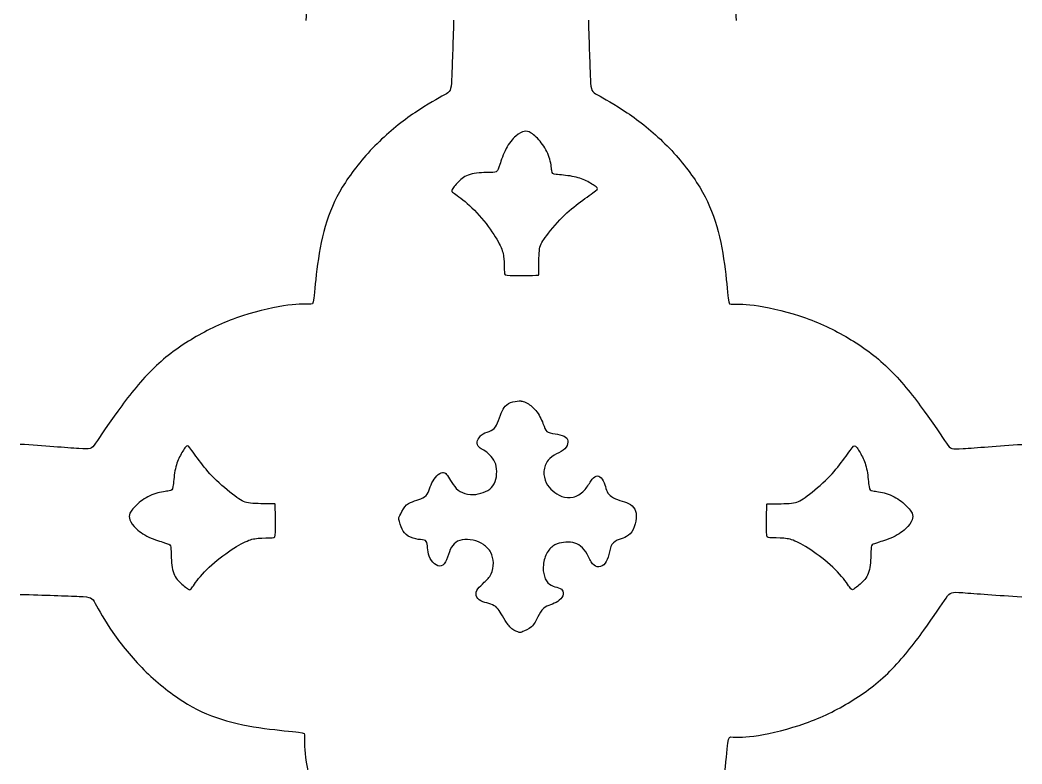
# Model space of a CAD drawing. Extents: x 13 to 543, y 34 to 294.
# Drawn here: x 143.24 to 165.45, y 187.98 to 204.47 of the extents above; entities that cross this region are included whole.
import ezdxf

# ---------------------------------------------------------------- set-up
doc = ezdxf.new("R2010")
doc.units = 0
doc.layers.add('Stand___Spine_003_contour', color=7, linetype='CONTINUOUS')

msp = doc.modelspace()

# ---------------------------------------------------------------- linework, layer by layer
at = {"layer": 'Stand___Spine_003_contour', "color": 7}
for points in [[(149.563747, 205.18403), (149.602002, 204.987235), (149.587699, 204.722052), (149.573557, 204.459747)], [(159.119879, 205.18403), (159.081624, 204.987235), (159.095927, 204.722052), (159.110068, 204.459747)], [(152.848825, 204.472224), (152.832825, 203.951238), (152.816824, 203.43019), (152.802822, 203.163715)], [(155.834792, 204.472224), (155.850793, 203.951238), (155.866794, 203.43019), (155.880796, 203.163715)], [(152.802822, 203.163715), (152.788827, 202.89724), (152.776814, 202.885392), (152.644791, 202.811375)], [(155.880796, 203.163715), (155.89479, 202.89724), (155.906803, 202.885392), (156.038827, 202.811375)], [(152.644791, 202.811375), (152.512765, 202.737359), (152.260737, 202.601176), (151.988215, 202.417038)], [(156.038827, 202.811375), (156.170853, 202.737359), (156.42288, 202.601176), (156.695403, 202.417038)], [(151.988215, 202.417038), (151.71569, 202.232899), (151.420656, 201.999213), (151.150147, 201.730203)], [(156.695403, 202.417038), (156.967928, 202.232899), (157.262961, 201.999213), (157.53347, 201.730203)], [(154.414017, 202.003201), (154.361982, 201.992337), (154.298539, 201.963766), (154.22621, 201.900567)], [(154.569259, 201.965212), (154.506533, 202.00715), (154.466049, 202.014052), (154.414017, 202.003201)], [(154.791501, 201.75108), (154.717009, 201.84629), (154.631985, 201.923277), (154.569259, 201.965212)], [(151.150147, 201.730203), (150.879641, 201.461192), (150.634582, 201.158444), (150.447561, 200.871282)], [(154.22621, 201.900567), (154.153884, 201.837365), (154.072975, 201.739792), (154.009933, 201.620336)], [(154.967524, 201.427409), (154.930035, 201.542329), (154.865995, 201.655872), (154.791501, 201.75108)], [(157.53347, 201.730203), (157.803977, 201.461192), (158.049036, 201.158444), (158.236057, 200.871282)], [(154.009933, 201.620336), (153.946894, 201.500881), (153.901923, 201.359865), (153.872916, 201.26956)], [(153.872916, 201.26956), (153.843909, 201.179253), (153.830915, 201.139801), (153.809407, 201.118547)], [(155.025022, 201.132788), (155.016043, 201.195888), (155.005009, 201.31249), (154.967524, 201.427409)], [(153.256378, 201.059314), (153.130853, 201.031207), (153.052875, 200.976952), (152.981583, 200.909019)], [(153.656234, 201.091864), (153.554517, 201.089402), (153.381902, 201.087422), (153.256378, 201.059314)], [(153.809407, 201.118547), (153.787901, 201.097279), (153.75795, 201.094336), (153.656234, 201.091864)], [(155.121046, 201.049453), (155.040998, 201.059833), (155.034011, 201.069683), (155.025022, 201.132788)], [(155.478089, 201.006047), (155.353058, 201.028305), (155.201094, 201.039074), (155.121046, 201.049453)], [(150.447561, 200.871282), (150.260542, 200.58412), (150.132531, 200.313735), (150.036514, 200.011757)], [(152.981583, 200.909019), (152.910294, 200.841085), (152.846831, 200.760855), (152.818815, 200.717883)], [(155.789119, 200.905846), (155.699113, 200.950254), (155.603118, 200.983801), (155.478089, 201.006047)], [(156.00773, 200.774048), (155.963342, 200.806042), (155.879127, 200.861439), (155.789119, 200.905846)], [(158.236057, 200.871282), (158.423076, 200.58412), (158.551087, 200.313735), (158.647104, 200.011757)], [(152.818815, 200.717883), (152.790797, 200.674914), (152.798802, 200.669982), (152.866656, 200.623701)], [(152.866656, 200.623701), (152.934518, 200.57742), (153.062813, 200.489399), (153.202311, 200.359647)], [(155.661127, 200.44059), (155.794105, 200.538753), (155.928194, 200.631566), (155.992659, 200.682369)], [(155.992659, 200.682369), (156.057127, 200.733174), (156.052129, 200.742053), (156.00773, 200.774048)], [(153.202311, 200.359647), (153.341811, 200.229893), (153.492845, 200.058165), (153.613854, 199.895837)], [(155.255277, 200.094973), (155.395467, 200.23829), (155.528147, 200.342428), (155.661127, 200.44059)], [(150.036514, 200.011757), (149.940499, 199.709779), (149.876499, 199.376263), (149.832489, 199.061445)], [(154.877939, 199.650539), (154.965846, 199.767831), (155.115086, 199.951657), (155.255277, 200.094973)], [(158.647104, 200.011757), (158.743118, 199.709779), (158.807119, 199.376263), (158.851129, 199.061445)], [(153.613854, 199.895837), (153.734866, 199.73351), (153.825875, 199.580556), (153.879881, 199.46905)], [(153.879881, 199.46905), (153.93389, 199.357545), (153.950889, 199.287492), (153.959897, 199.185319)], [(154.749502, 199.354614), (154.763032, 199.481913), (154.79003, 199.533244), (154.877939, 199.650539)], [(154.735973, 198.922349), (154.735973, 199.024027), (154.735973, 199.227315), (154.749502, 199.354614)], [(149.832489, 199.061445), (149.788479, 198.74663), (149.764481, 198.450623), (149.74744, 198.305549)], [(153.959897, 199.185319), (153.968901, 199.083146), (153.969904, 198.949025), (153.972938, 198.880894)], [(158.851129, 199.061445), (158.895138, 198.74663), (158.919137, 198.450623), (158.936178, 198.305549)], [(153.972938, 198.880894), (153.975972, 198.812763), (153.980938, 198.810798), (154.10466, 198.809817)], [(154.10466, 198.809817), (154.228376, 198.808852), (154.474037, 198.808852), (154.599058, 198.810783)], [(154.599058, 198.810783), (154.724077, 198.812714), (154.730081, 198.816722), (154.733044, 198.818677)], [(154.733044, 198.818677), (154.736005, 198.820609), (154.73598, 198.820609), (154.73598, 198.922306)], [(149.073415, 198.134806), (148.788466, 198.089425), (148.394274, 197.994654), (148.03166, 197.865583)], [(149.628063, 198.171302), (149.535723, 198.176203), (149.358361, 198.180186), (149.073415, 198.134806)], [(149.74744, 198.305549), (149.730412, 198.160477), (149.7204, 198.166401), (149.628063, 198.171302)], [(158.936178, 198.305549), (158.953206, 198.160477), (158.963217, 198.166401), (159.055555, 198.171302)], [(159.055555, 198.171302), (159.147895, 198.176203), (159.325256, 198.180186), (159.610203, 198.134806)], [(159.610203, 198.134806), (159.895151, 198.089425), (160.289344, 197.994654), (160.651957, 197.865583)], [(148.03166, 197.865583), (147.669049, 197.736515), (147.336174, 197.572287), (147.026157, 197.383812)], [(160.651957, 197.865583), (161.014569, 197.736515), (161.347444, 197.572287), (161.657461, 197.383812)], [(147.026157, 197.383812), (146.71614, 197.195337), (146.428084, 196.982163), (146.155068, 196.709812)], [(161.657461, 197.383812), (161.967477, 197.195337), (162.255533, 196.982163), (162.52855, 196.709812)], [(146.155068, 196.709812), (145.882051, 196.437461), (145.62401, 196.105874), (145.404985, 195.802915)], [(162.52855, 196.709812), (162.801567, 196.437461), (163.059608, 196.105874), (163.278633, 195.802915)], [(153.96787, 195.879249), (154.000665, 195.925868), (154.043182, 195.964006), (154.106877, 195.987776)], [(154.106877, 195.987776), (154.170572, 196.011555), (154.255775, 196.021081), (154.298272, 196.024874)], [(154.298272, 196.024874), (154.34077, 196.028664), (154.34077, 196.026805), (154.34077, 196.025839)], [(154.34077, 196.025839), (154.34077, 196.024874), (154.340765, 196.024874), (154.365801, 196.019176)], [(154.365821, 196.019164), (154.39086, 196.013443), (154.440883, 196.002024), (154.507328, 195.959214)], [(154.507328, 195.959214), (154.57377, 195.916407), (154.656833, 195.842074), (154.719544, 195.747834)], [(145.404985, 195.802915), (145.185958, 195.499955), (145.005944, 195.225624), (144.909897, 195.088444)], [(153.799967, 195.490731), (153.830799, 195.550637), (153.859801, 195.63649), (153.885848, 195.706922)], [(153.885848, 195.706922), (153.911894, 195.777354), (153.935074, 195.83263), (153.96787, 195.879249)], [(154.719544, 195.747834), (154.782258, 195.653597), (154.824716, 195.539336), (154.853322, 195.464919)], [(163.278633, 195.802915), (163.49766, 195.499955), (163.677674, 195.225624), (163.77372, 195.088444)], [(153.681317, 195.368895), (153.736297, 195.39651), (153.769135, 195.430822), (153.799967, 195.490731)], [(153.430422, 195.228961), (153.452588, 195.257512), (153.462257, 195.278491), (153.505557, 195.299371)], [(153.505557, 195.299371), (153.54886, 195.320253), (153.626339, 195.341277), (153.681317, 195.368895)], [(154.853322, 195.464919), (154.881928, 195.390501), (154.898051, 195.352718), (154.947335, 195.330793)], [(154.947335, 195.330793), (154.996617, 195.308873), (155.07953, 195.301259), (155.15283, 195.286979)], [(155.15283, 195.286979), (155.226133, 195.272687), (155.289867, 195.251735), (155.3294, 195.223208)], [(144.538207, 194.969918), (144.274575, 194.98858), (143.753722, 195.026271), (143.235732, 195.063767)], [(144.909897, 195.088444), (144.813851, 194.951267), (144.801838, 194.951267), (144.538207, 194.969918)], [(146.998628, 194.986327), (146.947139, 195.049939), (146.93814, 195.045007), (146.905716, 195.001198)], [(153.413979, 194.999482), (153.384986, 195.02905), (153.361856, 195.078498), (153.367674, 195.121354)], [(153.367674, 195.121354), (153.373497, 195.164207), (153.408249, 195.200409), (153.430422, 195.228961)], [(155.381495, 195.111818), (155.378608, 195.06516), (155.357396, 195.008086), (155.312029, 194.963292)], [(155.3294, 195.223208), (155.368929, 195.19468), (155.38438, 195.158473), (155.381495, 195.111818)], [(161.68499, 194.986327), (161.736479, 195.049939), (161.745477, 195.045007), (161.777902, 195.001198)], [(163.77372, 195.088444), (163.869767, 194.951267), (163.88178, 194.951267), (164.145411, 194.969918)], [(164.145411, 194.969918), (164.409043, 194.98858), (164.929895, 195.026271), (165.447886, 195.063767)], [(146.905716, 195.001198), (146.873291, 194.957399), (146.817148, 194.874302), (146.772143, 194.785489)], [(147.24366, 194.659197), (147.144176, 194.790409), (147.050114, 194.922718), (146.998628, 194.986327)], [(153.518211, 194.935645), (153.477703, 194.960397), (153.442971, 194.969916), (153.413979, 194.999482)], [(153.649423, 194.826155), (153.605044, 194.870899), (153.558722, 194.910893), (153.518211, 194.935645)], [(153.763293, 194.670973), (153.736292, 194.731867), (153.693804, 194.781414), (153.649423, 194.826155)], [(155.128724, 194.849973), (155.060175, 194.813773), (154.992705, 194.773829), (154.941522, 194.709051)], [(155.312029, 194.963292), (155.266654, 194.9185), (155.197271, 194.88617), (155.128724, 194.849973)], [(161.439957, 194.659197), (161.539441, 194.790409), (161.633503, 194.922718), (161.68499, 194.986327)], [(161.777902, 195.001198), (161.810327, 194.957399), (161.866469, 194.874302), (161.911475, 194.785489)], [(146.772143, 194.785489), (146.727138, 194.696679), (146.69314, 194.601959), (146.670594, 194.47859)], [(147.593928, 194.258736), (147.448683, 194.397065), (147.343144, 194.527983), (147.24366, 194.659197)], [(153.802852, 194.461524), (153.801873, 194.537654), (153.790301, 194.610077), (153.763293, 194.670973)], [(154.941522, 194.709051), (154.890337, 194.644271), (154.855639, 194.554871), (154.849838, 194.465317)], [(161.089689, 194.258736), (161.234934, 194.397065), (161.340474, 194.527983), (161.439957, 194.659197)], [(161.911475, 194.785489), (161.95648, 194.696679), (161.990478, 194.601959), (162.013023, 194.47859)], [(146.670594, 194.47859), (146.648037, 194.355219), (146.637122, 194.205273), (146.626604, 194.126288)], [(152.418186, 194.292068), (152.454838, 194.345352), (152.497348, 194.391112), (152.538818, 194.416786)], [(152.538818, 194.416786), (152.580286, 194.442463), (152.62087, 194.448184), (152.65169, 194.433926)], [(152.65169, 194.433926), (152.682507, 194.419683), (152.703771, 194.385342), (152.732729, 194.337721)], [(153.769098, 194.237767), (153.794157, 194.305314), (153.803818, 194.385393), (153.802852, 194.461524)], [(154.849838, 194.465317), (154.84404, 194.375763), (154.867184, 194.286342), (154.902893, 194.212993)], [(155.890054, 194.247317), (155.932507, 194.307277), (155.973072, 194.343489), (156.010662, 194.35679)], [(156.010662, 194.35679), (156.048254, 194.370092), (156.083049, 194.360556), (156.115809, 194.324432)], [(162.013023, 194.47859), (162.035581, 194.355219), (162.046495, 194.205273), (162.057013, 194.126288)], [(148.044344, 193.886409), (147.925473, 193.973148), (147.739174, 194.120407), (147.593928, 194.258736)], [(152.329396, 194.118773), (152.350608, 194.177767), (152.381533, 194.238781), (152.418186, 194.292068)], [(152.732729, 194.337721), (152.761687, 194.2901), (152.798334, 194.229195), (152.839839, 194.171101)], [(152.839839, 194.171101), (152.88134, 194.113005), (152.927645, 194.057799), (152.992323, 194.018753)], [(153.6485, 194.072098), (153.703466, 194.114934), (153.744038, 194.170218), (153.769098, 194.237767)], [(154.902893, 194.212993), (154.938611, 194.139648), (154.986831, 194.082549), (155.044744, 194.032075)], [(155.737598, 194.034967), (155.803177, 194.103496), (155.8476, 194.187358), (155.890054, 194.247317)], [(156.115809, 194.324432), (156.148569, 194.288311), (156.179487, 194.225392), (156.199755, 194.168265)], [(156.199755, 194.168265), (156.220013, 194.111139), (156.229667, 194.059748), (156.249947, 194.01591)], [(160.639274, 193.886409), (160.758145, 193.973148), (160.944444, 194.120407), (161.089689, 194.258736)], [(146.243561, 193.974804), (146.127096, 193.937813), (146.012024, 193.874623), (145.915535, 193.801118)], [(146.542148, 194.031539), (146.478198, 194.022679), (146.360027, 194.011791), (146.243561, 193.974804)], [(146.626604, 194.126288), (146.616084, 194.047303), (146.606102, 194.040408), (146.542148, 194.031539)], [(152.121973, 193.855965), (152.180804, 193.880717), (152.23297, 193.913126), (152.264774, 193.957848)], [(152.264774, 193.957848), (152.296577, 194.002569), (152.308174, 194.059779), (152.329396, 194.118773)], [(152.992323, 194.018753), (153.057002, 193.979705), (153.139978, 193.956858), (153.219121, 193.951013)], [(153.219121, 193.951013), (153.298261, 193.945171), (153.37738, 193.95688), (153.450685, 193.977822)], [(153.450685, 193.977822), (153.523993, 193.998777), (153.593532, 194.029265), (153.6485, 194.072098)], [(155.044744, 194.032075), (155.102656, 193.9816), (155.170192, 193.937808), (155.247521, 193.910183)], [(155.498294, 193.892126), (155.585121, 193.91308), (155.67202, 193.966435), (155.737598, 194.034967)], [(156.249947, 194.01591), (156.270229, 193.972072), (156.301079, 193.935925), (156.350314, 193.903542)], [(162.057013, 194.126288), (162.067534, 194.047303), (162.077516, 194.040408), (162.14147, 194.031539)], [(162.14147, 194.031539), (162.205419, 194.022679), (162.323591, 194.011791), (162.440056, 193.974804)], [(162.440056, 193.974804), (162.556522, 193.937813), (162.671593, 193.874623), (162.768082, 193.801118)], [(145.915535, 193.801118), (145.819044, 193.727616), (145.741021, 193.64372), (145.698521, 193.581827)], [(148.344251, 193.759678), (148.215239, 193.773028), (148.163217, 193.799667), (148.044344, 193.886409)], [(148.782333, 193.746327), (148.679287, 193.746327), (148.473263, 193.746327), (148.344251, 193.759678)], [(148.8874, 193.743438), (148.885442, 193.746359), (148.885442, 193.746335), (148.782377, 193.746335)], [(148.8954, 193.611231), (148.893443, 193.73459), (148.889381, 193.740514), (148.8874, 193.743438)], [(151.767826, 193.680347), (151.816069, 193.739807), (151.874014, 193.768395), (151.935727, 193.791225)], [(151.935727, 193.791225), (151.997441, 193.814063), (152.063142, 193.831215), (152.121973, 193.855965)], [(155.247521, 193.910183), (155.324854, 193.882559), (155.411466, 193.871164), (155.498294, 193.892126)], [(156.350314, 193.903542), (156.399547, 193.871159), (156.467083, 193.8426), (156.534619, 193.820704)], [(156.534619, 193.820704), (156.602158, 193.798808), (156.669735, 193.78357), (156.727593, 193.754074)], [(156.727593, 193.754074), (156.785448, 193.724576), (156.833729, 193.680748), (156.86288, 193.624632)], [(159.788218, 193.611231), (159.790175, 193.73459), (159.794236, 193.740514), (159.796218, 193.743438)], [(159.796218, 193.743438), (159.798175, 193.746359), (159.798175, 193.746335), (159.901241, 193.746335)], [(159.901285, 193.746327), (160.004331, 193.746327), (160.210355, 193.746327), (160.339367, 193.759678)], [(160.339367, 193.759678), (160.468379, 193.773028), (160.520401, 193.799667), (160.639274, 193.886409)], [(162.768082, 193.801118), (162.864574, 193.727616), (162.942596, 193.64372), (162.985096, 193.581827)], [(145.698521, 193.581827), (145.656019, 193.519934), (145.649024, 193.479987), (145.660022, 193.428646)], [(148.896379, 193.123398), (148.897357, 193.24547), (148.897357, 193.48787), (148.8954, 193.611231)], [(151.635624, 193.396659), (151.626975, 193.439976), (151.634694, 193.439976), (151.65768, 193.484845)], [(151.65768, 193.484845), (151.680661, 193.529711), (151.719582, 193.620887), (151.767826, 193.680347)], [(156.86288, 193.624632), (156.892032, 193.568516), (156.901265, 193.505683), (156.894512, 193.425677)], [(159.787239, 193.123398), (159.78626, 193.24547), (159.78626, 193.48787), (159.788218, 193.611231)], [(162.985096, 193.581827), (163.027599, 193.519934), (163.034594, 193.479987), (163.023596, 193.428646)], [(145.660022, 193.428646), (145.671031, 193.377303), (145.699987, 193.314702), (145.764037, 193.243334)], [(151.706326, 193.184671), (151.675742, 193.244613), (151.644271, 193.35334), (151.635624, 193.396659)], [(156.894512, 193.425677), (156.88776, 193.345668), (156.864622, 193.251453), (156.826991, 193.177619)], [(163.023596, 193.428646), (163.012586, 193.377303), (162.983631, 193.314702), (162.919581, 193.243334)], [(145.764037, 193.243334), (145.828089, 193.171968), (145.926976, 193.092133), (146.048039, 193.029928)], [(146.048039, 193.029928), (146.169101, 192.967726), (146.312015, 192.923352), (146.403535, 192.89473)], [(148.824346, 192.993424), (148.893394, 192.996418), (148.895385, 193.001319), (148.896379, 193.123398)], [(151.843068, 193.02952), (151.779347, 193.069534), (151.73691, 193.124731), (151.706326, 193.184671)], [(152.062103, 192.955255), (151.991596, 192.964791), (151.90679, 192.989506), (151.843068, 193.02952)], [(156.826991, 193.177619), (156.789362, 193.103786), (156.737298, 193.050509), (156.6842, 193.018106)], [(159.859272, 192.993424), (159.790224, 192.996418), (159.788232, 193.001319), (159.787239, 193.123398)], [(162.635579, 193.029928), (162.514516, 192.967726), (162.371603, 192.923352), (162.280083, 192.89473)], [(162.919581, 193.243334), (162.855529, 193.171968), (162.756642, 193.092133), (162.635579, 193.029928)], [(146.403535, 192.89473), (146.495058, 192.866109), (146.53504, 192.853287), (146.55658, 192.832065)], [(146.55658, 192.832065), (146.578135, 192.810845), (146.581117, 192.781291), (146.583622, 192.680926)], [(147.795744, 192.639109), (147.960256, 192.758514), (148.115268, 192.848314), (148.228274, 192.901603)], [(148.228274, 192.901603), (148.341281, 192.954895), (148.412276, 192.971668), (148.515824, 192.980557)], [(148.515824, 192.980557), (148.619372, 192.989441), (148.755298, 192.990431), (148.824346, 192.993424)], [(152.221377, 192.931476), (152.188636, 192.951465), (152.132611, 192.945743), (152.062103, 192.955255)], [(152.268599, 192.811509), (152.263779, 192.865749), (152.254115, 192.911496), (152.221377, 192.931476)], [(152.290789, 192.629653), (152.273418, 192.694407), (152.273418, 192.757268), (152.268599, 192.811509)], [(152.859588, 192.85793), (152.814605, 192.813891), (152.781025, 192.753473), (152.753017, 192.67915)], [(153.035776, 192.945736), (152.962429, 192.93241), (152.904572, 192.901968), (152.859588, 192.85793)], [(153.28085, 192.937166), (153.197863, 192.955272), (153.109125, 192.959062), (153.035776, 192.945736)], [(153.508563, 192.841002), (153.441034, 192.886699), (153.363836, 192.91907), (153.28085, 192.937166)], [(153.671631, 192.666777), (153.634022, 192.736241), (153.576091, 192.795307), (153.508563, 192.841002)], [(155.093982, 192.833409), (155.03122, 192.799124), (154.969536, 192.743964), (154.924073, 192.666543)], [(155.286975, 192.88863), (155.220367, 192.881001), (155.156743, 192.8677), (155.093982, 192.833409)], [(155.48767, 192.886699), (155.424947, 192.898166), (155.353582, 192.896186), (155.286975, 192.88863)], [(155.662309, 192.806697), (155.608295, 192.850482), (155.550392, 192.875241), (155.48767, 192.886699)], [(155.808966, 192.625807), (155.76652, 192.700046), (155.716325, 192.762912), (155.662309, 192.806697)], [(156.358067, 192.843962), (156.320409, 192.785972), (156.308812, 192.700136), (156.289511, 192.622034)], [(156.518225, 192.953333), (156.45932, 192.932379), (156.395723, 192.901951), (156.358067, 192.843962)], [(156.6842, 193.018106), (156.631101, 192.985702), (156.577129, 192.97429), (156.518225, 192.953333)], [(160.167794, 192.980557), (160.064246, 192.989441), (159.92832, 192.990431), (159.859272, 192.993424)], [(160.455343, 192.901603), (160.342337, 192.954895), (160.271341, 192.971668), (160.167794, 192.980557)], [(160.887874, 192.639109), (160.723361, 192.758514), (160.568349, 192.848314), (160.455343, 192.901603)], [(162.127038, 192.832065), (162.105483, 192.810845), (162.102501, 192.781291), (162.099995, 192.680926)], [(162.280083, 192.89473), (162.18856, 192.866109), (162.148578, 192.853287), (162.127038, 192.832065)], [(146.583622, 192.680926), (146.586118, 192.580559), (146.588124, 192.410236), (146.61661, 192.28638)], [(147.325692, 192.23303), (147.457193, 192.370678), (147.631232, 192.519707), (147.795744, 192.639109)], [(152.387286, 192.448737), (152.342878, 192.498277), (152.308153, 192.564902), (152.290789, 192.629653)], [(152.753017, 192.67915), (152.725008, 192.604826), (152.70188, 192.515441), (152.667148, 192.455431)], [(153.728559, 192.433528), (153.726602, 192.517271), (153.709231, 192.597313), (153.671631, 192.666777)], [(154.924073, 192.666543), (154.878608, 192.58912), (154.84984, 192.490716), (154.839217, 192.396413)], [(155.928617, 192.414468), (155.886122, 192.465937), (155.85141, 192.551566), (155.808966, 192.625807)], [(156.289511, 192.622034), (156.270207, 192.543932), (156.243214, 192.473534), (156.20558, 192.425897)], [(161.357925, 192.23303), (161.226425, 192.370678), (161.052386, 192.519707), (160.887874, 192.639109)], [(162.099995, 192.680926), (162.0975, 192.580559), (162.095494, 192.410236), (162.067008, 192.28638)], [(152.535893, 192.365927), (152.485644, 192.366893), (152.431694, 192.399196), (152.387286, 192.448737)], [(152.667148, 192.455431), (152.632419, 192.395421), (152.586141, 192.364979), (152.535893, 192.365927)], [(153.680336, 192.188823), (153.716969, 192.262094), (153.730492, 192.349784), (153.728559, 192.433528)], [(154.839217, 192.396413), (154.828599, 192.30211), (154.836306, 192.212679), (154.859475, 192.137419)], [(156.070479, 192.349709), (156.021207, 192.345895), (155.971112, 192.363011), (155.928617, 192.414468)], [(156.20558, 192.425897), (156.167944, 192.378259), (156.119751, 192.353531), (156.070479, 192.349709)], [(146.61661, 192.28638), (146.645096, 192.162521), (146.700081, 192.085578), (146.768928, 192.015233)], [(147.058085, 191.901833), (147.104989, 191.968793), (147.194195, 192.095385), (147.325692, 192.23303)], [(153.527874, 192.004116), (153.583798, 192.056445), (153.643701, 192.115554), (153.680336, 192.188823)], [(154.859475, 192.137419), (154.882645, 192.062161), (154.921218, 192.001263), (154.971429, 191.963163)], [(161.625532, 191.901833), (161.578629, 191.968793), (161.489423, 192.095385), (161.357925, 192.23303)], [(162.067008, 192.28638), (162.038522, 192.162521), (161.983537, 192.085578), (161.914689, 192.015233)], [(146.768928, 192.015233), (146.837776, 191.944891), (146.919086, 191.882271), (146.962636, 191.854627)], [(153.386005, 191.8575), (153.419761, 191.906014), (153.471947, 191.951786), (153.527874, 192.004116)], [(154.971429, 191.963163), (155.021641, 191.925064), (155.083381, 191.909833), (155.136433, 191.894602)], [(161.914689, 192.015233), (161.845842, 191.944891), (161.764531, 191.882271), (161.720982, 191.854627)], [(143.241371, 191.736751), (143.762357, 191.720991), (144.283406, 191.705231), (144.549881, 191.69144)], [(144.549881, 191.69144), (144.816356, 191.677656), (144.828203, 191.665824), (144.90222, 191.535787)], [(146.962636, 191.854627), (147.006183, 191.82698), (147.011181, 191.834879), (147.058085, 191.901833)], [(153.348376, 191.709925), (153.336804, 191.757565), (153.352242, 191.808983), (153.386005, 191.8575)], [(153.450659, 191.590887), (153.398509, 191.618521), (153.359941, 191.662287), (153.348376, 191.709925)], [(155.136433, 191.894602), (155.189486, 191.879369), (155.233906, 191.864129), (155.258005, 191.831814)], [(155.266666, 191.703269), (155.247362, 191.656592), (155.204968, 191.612848), (155.156689, 191.580441)], [(155.258005, 191.831814), (155.282104, 191.799498), (155.285963, 191.749946), (155.266666, 191.703269)], [(161.720982, 191.854627), (161.677435, 191.82698), (161.672436, 191.834879), (161.625532, 191.901833)], [(163.767206, 191.656132), (163.863253, 191.793309), (163.875265, 191.793309), (164.138897, 191.774658)], [(164.138897, 191.774658), (164.402528, 191.755997), (164.923381, 191.718305), (165.441372, 191.680809)], [(144.90222, 191.535787), (144.976237, 191.405748), (145.112419, 191.157514), (145.296558, 190.889093)], [(153.628221, 191.534689), (153.568387, 191.551829), (153.502808, 191.56325), (153.450659, 191.590887)], [(153.781643, 191.464235), (153.742113, 191.494684), (153.688055, 191.517544), (153.628221, 191.534689)], [(154.999411, 191.50711), (154.94437, 191.487097), (154.888482, 191.468086), (154.841155, 191.424265)], [(155.156689, 191.580441), (155.108412, 191.548036), (155.054453, 191.52712), (154.999411, 191.50711)], [(163.272119, 190.941662), (163.491146, 191.244621), (163.67116, 191.518952), (163.767206, 191.656132)], [(153.87811, 191.344282), (153.846272, 191.395689), (153.821175, 191.433786), (153.781643, 191.464235)], [(153.991006, 191.160522), (153.948555, 191.228117), (153.909948, 191.292876), (153.87811, 191.344282)], [(154.841155, 191.424265), (154.79383, 191.380443), (154.755287, 191.311986), (154.716075, 191.236548)], [(154.138727, 190.974867), (154.079754, 191.022505), (154.03346, 191.092927), (153.991006, 191.160522)], [(154.716075, 191.236548), (154.676863, 191.161109), (154.635628, 191.075861), (154.572965, 191.018695)], [(145.296558, 190.889093), (145.480696, 190.620669), (145.714382, 190.330076), (145.983393, 190.063638)], [(154.304715, 190.894054), (154.268657, 190.902673), (154.1977, 190.927227), (154.138727, 190.974867)], [(154.383195, 190.912063), (154.340775, 190.89304), (154.340775, 190.885433), (154.304715, 190.894054)], [(154.572965, 191.018695), (154.510301, 190.961529), (154.425614, 190.931089), (154.383195, 190.912063)], [(162.522036, 190.034764), (162.795053, 190.307115), (163.053094, 190.638702), (163.272119, 190.941662)], [(145.983393, 190.063638), (146.252404, 189.797203), (146.555151, 189.555832), (146.842313, 189.371626)], [(161.650947, 189.360764), (161.960963, 189.549239), (162.249019, 189.762413), (162.522036, 190.034764)], [(146.842313, 189.371626), (147.129476, 189.187422), (147.399861, 189.061337), (147.701839, 188.966765)], [(160.645443, 188.878993), (161.008055, 189.008062), (161.34093, 189.172289), (161.650947, 189.360764)], [(147.701839, 188.966765), (148.003817, 188.872196), (148.337332, 188.809158), (148.65215, 188.765811)], [(159.603689, 188.609771), (159.888637, 188.655151), (160.282829, 188.749922), (160.645443, 188.878993)], [(148.65215, 188.765811), (148.966966, 188.722464), (149.262973, 188.698826), (149.408047, 188.682042)], [(149.408047, 188.682042), (149.553118, 188.66527), (149.547194, 188.655409), (149.542293, 188.564462)], [(158.929664, 188.439027), (158.946692, 188.584099), (158.956703, 188.578175), (159.049041, 188.573274)], [(159.049041, 188.573274), (159.14138, 188.568373), (159.318742, 188.56439), (159.603689, 188.609771)], [(149.542293, 188.564462), (149.537393, 188.473512), (149.533409, 188.298819), (149.57879, 188.018161)], [(158.844615, 187.683131), (158.888624, 187.997946), (158.912623, 188.293953), (158.929664, 188.439027)], [(149.57879, 188.018161), (149.624171, 187.737501), (149.718942, 187.349242), (149.848013, 186.992085)]]:
    msp.add_open_spline(points, degree=3, dxfattribs=at)

doc.saveas('drawing.dxf')
